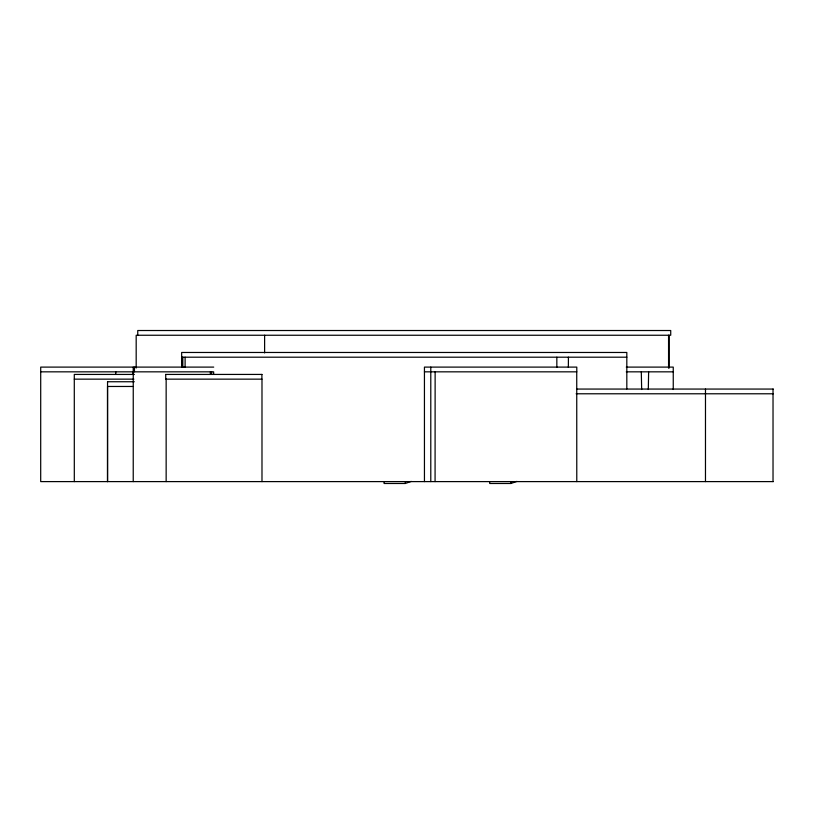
<?xml version="1.0" encoding="UTF-8"?>
<svg xmlns="http://www.w3.org/2000/svg" width="814" height="814" viewBox="0 0 814 814"><rect width="100%" height="100%" fill="white"/><g stroke="black" fill="none" stroke-linecap="round" stroke-linejoin="round"><path stroke-width="1.22" d="M107.529 481.603L107.54 386.467L132.774 386.467M133.231 481.603L133.252 371.835M185.093 367.328L185.114 357.193M211.63 374.359L211.63 371.835M213.644 374.298L213.644 371.835L40.7 371.835M435.073 481.603L435.134 371.835M568.355 367.328L568.416 357.193M648.31 389.499L648.626 371.835M384.086 481.603L384.086 483.485L405.301 483.485L411.253 481.4M489.702 481.603L489.702 483.485L510.917 483.485L516.87 481.4M626.821 357.193L181.654 357.193L181.654 352.472L626.821 352.472L626.821 388.929M213.716 367.104L40.71 367.104L40.7 481.603L773.3 481.603M626.271 367.104L673.249 367.104L673.249 389.499M424.44 371.835L576.79 371.835L576.79 367.104L424.44 367.104L424.45 481.603M626.271 371.835L673.249 371.835M134.391 374.43L74.288 374.43L74.308 481.603M165.639 374.43L261.976 374.43M74.278 379.151L133.893 379.151M165.629 379.151L261.986 379.151L261.986 481.603M107.529 381.746L134.3 381.746M577.095 389.061L773.29 389.061M576.149 393.783L773.3 393.783M641.31 371.835L641.656 389.499M576.739 371.835L576.78 481.603M556.837 357.193L556.847 367.328M210.378 371.835L210.378 374.359M182.814 357.193L182.814 367.328M181.736 357.193L181.746 367.328M773.025 389.061L773.025 481.603M705.484 389.061L705.473 481.603M669.159 335.246L669.159 368.05M668.559 335.246L668.569 368.05M510.917 481.603L510.917 483.485M430.789 367.104L430.789 481.603M405.301 481.603L405.301 483.485M264.611 335.246L264.611 352.91M261.894 374.43L261.894 379.151M181.888 357.193L181.888 366.951M166.148 379.151L166.148 481.603M165.72 374.43L165.72 379.151M137.749 335.246L137.749 330.515L670.726 330.515L670.726 335.246L136.182 335.246L136.182 368.05M134.452 367.104L134.452 371.835M133.231 367.104L133.191 374.277M115.781 371.835L115.781 374.277M107.54 381.746L107.54 481.603"/></g></svg>
